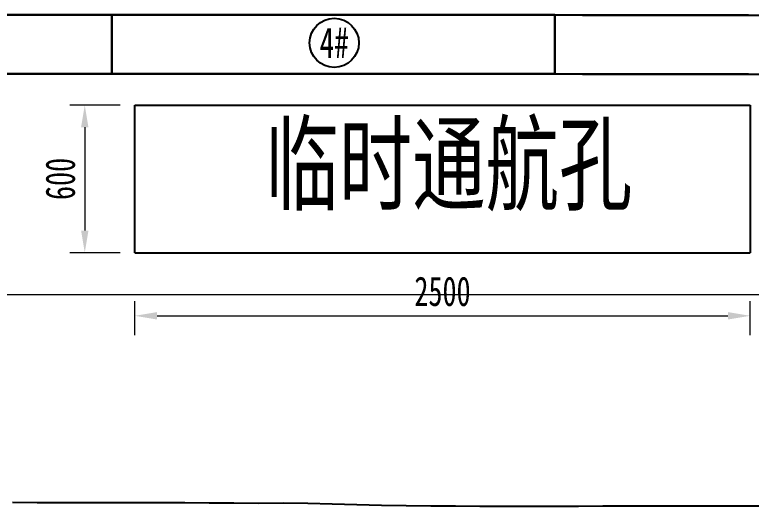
# Model space of a CAD drawing. Extents: x 1767995 to 4174245, y 542814 to 862564.
# Drawn here: x 2452014 to 2481951, y 652539 to 672535 of the extents above; entities that cross this region are included whole.
import ezdxf
from ezdxf.enums import TextEntityAlignment as Align

# ---------------------------------------------------------------- set-up
doc = ezdxf.new("R2010")
doc.units = 0
doc.header["$LTSCALE"] = 3500.000000000002
doc.layers.get('Defpoints').update_dxf_attribs({"color": 8})
for name, color, linetype, lineweight in [('5文本', 7, 'Continuous', 15), ('文字', 7, 'Continuous', 15), ('标注', 3, 'Continuous', 18), ('桥 构造粗实', 1, 'Continuous', 30)]:
    doc.layers.add(name, color=color, linetype=linetype, lineweight=lineweight)
doc.layers.add('纵_地面线', color=30, linetype='Continuous')
doc.styles.add('wlx0.7', font='仿宋_GB2312.TTF', dxfattribs={"width": 0.7})
doc.styles.add('图内文字', font='仿宋_GB2312.TTF', dxfattribs={"width": 0.7})
doc.dimstyles.new('600', dxfattribs={"dimscale": 600, "dimtxt": 2, "dimasz": 1.5, "dimexe": 1, "dimexo": 1, "dimgap": 0.65, "dimtad": 1, "dimdec": 0, "dimlfac": 0.1, "dimzin": 0, "dimdsep": 46, "dimtxsty": 'wlx0.7', "dimcen": 0, "dimclrd": 7, "dimclre": 7, "dimclrt": 7, "dimadec": 0, "dimazin": 0, "dimtfac": 1, "dimtdec": 0, "dimtmove": 1, "dimatfit": 3, "dimfxl": 1, "dimtolj": 1, "dimtzin": 0, "dimlwd": 13, "dimlwe": 13, "dimarcsym": 1})

# ---------------------------------------------------------------- blocks, each defined once
blk = doc.blocks.new('*D256')
at = {"color": 7, "linetype": 'Continuous', "lineweight": 13}
for p, q in [((2456901.407182301, 659500.7618956743), (2456901.407182301, 660887.1367749618)), ((2481901.407182301, 659500.7618956743), (2481901.407182301, 660887.1367749618)), ((2457801.407182301, 660287.1367749618), (2481001.407182301, 660287.1367749618))]:
    blk.add_line(p, q, dxfattribs=at)
at = {"color": 7}
for points in [[(2457801.407182301, 660437.1367749618), (2457801.407182301, 660137.1367749618), (2456901.407182301, 660287.1367749618)], [(2481001.407182301, 660437.1367749618), (2481001.407182301, 660137.1367749618), (2481901.407182301, 660287.1367749618)]]:
    blk.add_solid(points, dxfattribs=at)
at = {"layer": 'Defpoints', "color": 0}
for p in [(2481901.407182301, 660287.1367749618), (2456901.407182301, 658900.7618956743), (2481901.407182301, 658900.7618956743)]:
    blk.add_point(p, dxfattribs=at)
at = {"color": 7, "insert": (2469401.407182301, 661277.1367749618), "char_height": 1200, "attachment_point": 5, "style": 'wlx0.7'}
blk.add_mtext('\\A1;2500', dxfattribs=at)
blk = doc.blocks.new('*D257')
at = {"color": 7, "linetype": 'Continuous', "lineweight": 13}
for p, q in [((2456301.407182301, 668855.2217954184), (2454260.253129816, 668855.2217954184)), ((2454860.253129816, 667955.2217954184), (2454860.253129816, 663755.2217954184)), ((2456301.407182301, 662855.2217954184), (2454260.253129816, 662855.2217954184))]:
    blk.add_line(p, q, dxfattribs=at)
at = {"color": 7}
for points in [[(2454710.253129816, 667955.2217954184), (2455010.253129816, 667955.2217954184), (2454860.253129816, 668855.2217954184)], [(2454710.253129816, 663755.2217954184), (2455010.253129816, 663755.2217954184), (2454860.253129816, 662855.2217954184)]]:
    blk.add_solid(points, dxfattribs=at)
at = {"layer": 'Defpoints', "color": 0}
for p in [(2456901.407182301, 668855.2217954184), (2454860.253129816, 662855.2217954184), (2456901.407182301, 662855.2217954184)]:
    blk.add_point(p, dxfattribs=at)
at = {"color": 7, "insert": (2453870.253129816, 665855.2217954189), "char_height": 1200, "attachment_point": 5, "rotation": 90, "style": 'wlx0.7'}
blk.add_mtext('\\A1;600', dxfattribs=at)

msp = doc.modelspace()

# ---------------------------------------------------------------- linework, layer by layer
for p, q in [((2456901.407182301, 662855.2217954184), (2456901.407182301, 668855.2217954184)), ((2456901.407182301, 668855.2217954184), (2481901.407182301, 668855.2217954184)), ((2481901.407182301, 668855.2217954184), (2481901.407182301, 662855.2217954184)), ((2456901.407182301, 662855.2217954184), (2481901.407182301, 662855.2217954184))]:
    msp.add_line(p, q)
msp.add_circle((2465000.95893203, 671393.0391779382), 1000)
at = {"layer": '标注', "color": 8}
msp.add_line((2346455.179963256, 661150.9608667634), (2551953.380598386, 661150.9608667634), dxfattribs=at)
at = {"layer": '桥 构造粗实'}
for p, q in [((2455960.665036493, 670134.509990824), (2455960.665036493, 672534.509990824)), ((2473960.665036493, 670124.202537797), (2473960.665036493, 672524.202537797)), ((2473960.665036494, 670124.2025377955), (2473960.665036494, 672524.2025377955))]:
    msp.add_line(p, q, dxfattribs=at)
for points in [[(2398780.665036492, 672347.2682721228, -0.0010687906885623), (2425647.129690364, 672485.2978713475), (2425661.817604321, 672485.3419350893, -0.001097702755984302), (2473960.665036493, 672524.2025377976, -0.001097702755984302)], [(2473960.665036493, 672524.202537797, -0.0008181861147729457), (2509960.665036494, 672415.2233604133, -0.0008181861147729457)], [(2398780.665036492, 669947.2682721228, -0.0010687906885623), (2425647.129690364, 670085.2978713475), (2425661.817604321, 670085.3419350893, -0.001097702755984302), (2473960.665036493, 670124.2025377976, -0.001097702755984302)], [(2473960.665036493, 670124.202537797, -0.0008181861147729457), (2509960.665036494, 670015.2233604133, -0.0008181861147729457)]]:
    msp.add_lwpolyline(points, format="xyb", dxfattribs=at)
at = {"layer": '纵_地面线', "color": 5, "flags": 128}
msp.add_lwpolyline([(2451922.852002526, 652701.9608667634), (2452922.852002526, 652697.9608667634), (2453922.852002526, 652692.9608667634), (2454922.852002526, 652688.9608667634), (2455922.852002526, 652690.9608667634), (2456922.852002526, 652698.9608667634), (2457922.852002526, 652693.9608667634), (2458922.852002526, 652687.9608667634), (2459922.852002526, 652680.9608667634), (2460922.852002526, 652674.9608667634), (2461922.852002526, 652668.9608667634), (2462922.852002526, 652673.9608667634), (2463922.852002526, 652664.9608667634), (2464922.852002526, 652638.9608667634), (2465922.852002526, 652612.9608667634), (2466922.852002526, 652587.9608667634), (2467922.852002526, 652563.9608667634), (2468922.852002526, 652554.9608667634), (2469922.852002526, 652550.9608667634), (2470922.852002526, 652546.9608667636), (2471922.852002526, 652542.9608667634), (2472922.852002526, 652538.9608667634), (2473922.852002526, 652542.9608667634), (2474922.852002526, 652549.9608667634), (2475922.852002526, 652552.9608667634), (2476922.852002526, 652554.9608667634), (2477922.852002526, 652557.9608667634), (2478922.852002526, 652560.9608667634), (2479922.852002526, 652560.9608667634), (2480922.852002526, 652560.9608667634), (2481922.852002526, 652560.9608667634), (2482922.852002526, 652561.9608667634)], dxfattribs=at)

# ---------------------------------------------------------------- texts
at = {"layer": '5文本', "insert": (2462198.587272706, 668024.5163243125), "char_height": 3125, "attachment_point": 1, "style": '图内文字'}
msp.add_mtext('临时通航孔', dxfattribs=at)
at = {"layer": '文字', "style": '图内文字', "width": 0.7}
msp.add_text('4#', height=1250, rotation=1.747567932171231e-06, dxfattribs=at).set_placement((2465000.95893203, 671393.0391779382), align=Align.MIDDLE_CENTER)

# ---------------------------------------------------------------- dimensions: what is measured, and where the dimension line sits
dim = msp.add_linear_dim(base=(2454860.253129816, 662855.2217954184), p1=(2456901.407182301, 668855.2217954184), p2=(2456901.407182301, 662855.2217954184), angle=90, dimstyle='600')
dim.commit()
dim.dimension.update_dxf_attribs({"geometry": '*D257', "text_midpoint": (2453870.253129816, 665855.2217954189)})
dim = msp.add_linear_dim(base=(2481901.407182301, 660287.1367749618), p1=(2456901.407182301, 658900.7618956743), p2=(2481901.407182301, 658900.7618956743), dimstyle='600')
dim.commit()
dim.dimension.update_dxf_attribs({"geometry": '*D256', "text_midpoint": (2469401.407182301, 661277.1367749618)})

doc.saveas('drawing.dxf')
